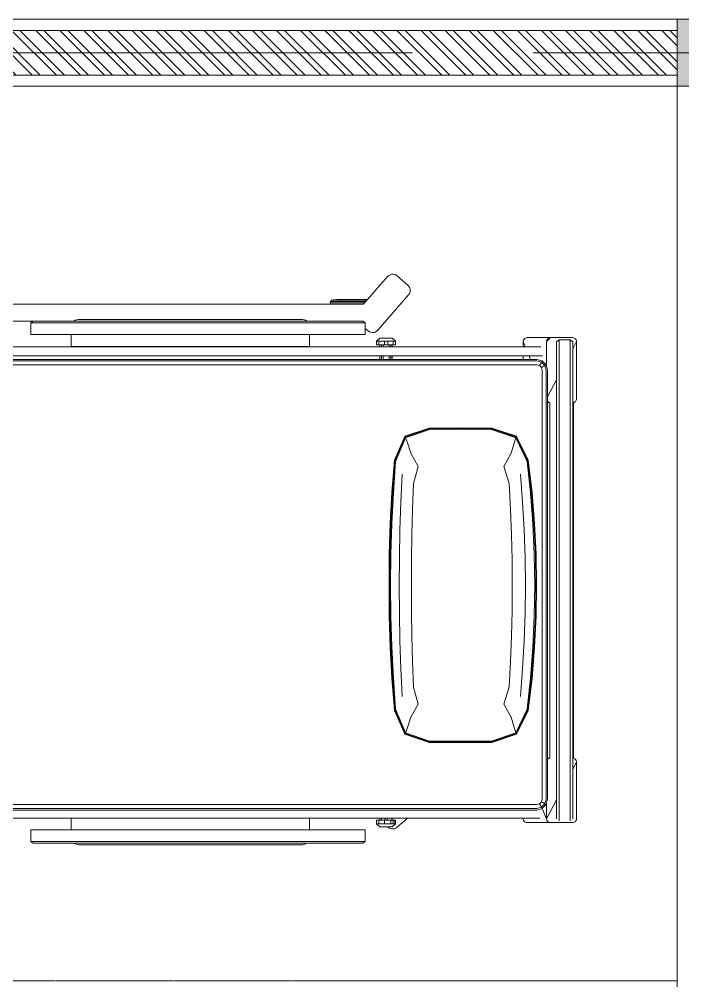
# Model space of a CAD drawing. Header units: millimetres. Extents: x -280308 to 6402717, y -14 to 2073074.
# Drawn here: x -22039 to -20555, y 422448 to 424598 of the extents above; entities that cross this region are included whole.
import ezdxf
from ezdxf.enums import TextEntityAlignment as Align

# ---------------------------------------------------------------- set-up
doc = ezdxf.new("R2010")
doc.units = ezdxf.units.MM
doc.linetypes.add('ACAD_ISO08W100', pattern=[36, 24, -3, 6, -3])
doc.linetypes.add('DASHED2', pattern=[0.375, 0.25, -0.125])
doc.layers.get('0').update_dxf_attribs({"lineweight": 0})
for name, color, linetype, lineweight in [('A-ALINE-1', 91, 'Continuous', 20), ('A-ALINE-3', 111, 'Continuous', 15), ('A-ALINE-6', 117, 'Continuous', 9), ('A-ANNOTATION', 144, 'Continuous', 0), ('A-FURN-EQPM', 177, 'Continuous', 0)]:
    doc.layers.add(name, color=color, linetype=linetype, lineweight=lineweight)
doc.layers.add('A-FILL-1', color=7, linetype='Continuous', lineweight=0, true_color=0x454545)
doc.layers.add('A-TEXT', color=254, linetype='Continuous')
doc.styles.get("Standard").update_dxf_attribs({"font": 'arial.ttf'})

# ---------------------------------------------------------------- blocks, each defined once
blk = doc.blocks.new('A$Ccf87384a')
blk.add_wipeout([(-75, 75), (75, 75), (75, -75), (-75, -75)])
blk.add_wipeout([(-75, -75), (-75, 75), (75, 75), (75, -75)])
at = {"layer": 'A-FILL-1', "ltscale": 0.25}
h = blk.add_hatch(color=256, dxfattribs=at)
h.dxf.hatch_style = 1
h.paths.add_polyline_path([(-75, -75), (-75, 75), (75, 75), (75, -75)])
at = {"layer": 'A-ALINE-1'}
blk.add_lwpolyline([(-75, -75), (-75, 75), (75, 75), (75, -75)], close=True, dxfattribs=at)
at = {"layer": 'A-FILL-1', "ltscale": 0.25}
for p, q in [((0, 75), (0, -75)), ((-75, 0), (75, 0))]:
    blk.add_line(p, q, dxfattribs=at)
blk = doc.blocks.new('A$C7a9db0a0')
at = {"layer": 'A-FILL-1', "ltscale": 0.25}
h = blk.add_hatch(dxfattribs=at)
h.set_pattern_fill('ANSI32', color=256, scale=4, angle=90)
h.set_pattern_definition([(135, (31490.956, -106364.208), (-26.940768, -26.940768), []), (135, (31490.956, -106346.247), (-26.940768, -26.940768), [])])
h.paths.add_polyline_path([(27772.8, -1686), (12147.8, -1686), (12147.8, -1786), (27772.8, -1786)])
at = {"color": 0, "linetype": 'DASHED2', "lineweight": -2, "ltscale": 6}
blk.add_lwpolyline([(21547.8, -5811), (25447.8, -5811), (25447.8, -3811), (21547.8, -3811)], close=True, dxfattribs=at)
at = {"layer": 'A-ALINE-3', "linetype": 'Continuous'}
blk.add_lwpolyline([(27772.8, -1686), (12147.8, -1686), (12147.8, -1786), (27772.8, -1786)], close=True, dxfattribs=at)
at = {"layer": 'A-ALINE-6'}
for points in [[(27772.8, -1661), (12147.8, -1661), (12147.8, -1811), (27772.8, -1811)], [(25447.8, -7561), (25447.8, -1811), (25597.8, -1811), (25597.8, -7561)]]:
    blk.add_lwpolyline(points, close=True, dxfattribs=at)
at = {"ltscale": 0.25}
blk.add_blockref('A$Ccf87384a', (25522.8, -1736), dxfattribs=at)
at = {"color": 0, "linetype": 'DASHED2', "lineweight": -2, "ltscale": 6}
blk.add_lwpolyline([(21772.8, -1811), (25447.8, -1811), (25447.8, -3811), (21772.8, -3811)], close=True, dxfattribs=at)
at = {"layer": 'A-FURN-EQPM', "color": 0, "linetype": 'ByBlock', "lineweight": -2, "ltscale": 0.25}
blk.add_line((19147.8, -1811), (25447.8, -1811), dxfattribs=at)
blk = doc.blocks.new('A$C872eac23')
at = {"color": 0, "linetype": 'ByBlock', "lineweight": -2}
for p, q in [((-0.5429, -0.0018), (-0.5426, 0.0002)), ((-0.5426, 0.0002), (-0.542, 0.0021)), ((-0.542, 0.0021), (-0.5409, 0.0037)), ((-0.5409, 0.0037), (-0.5396, 0.0051)), ((-0.5396, 0.0051), (-0.5379, 0.0061)), ((-0.5379, 0.0061), (-0.536, 0.0068)), ((-0.536, 0.0068), (-0.534, 0.007)), ((-0.534, 0.007), (-0.4063, 0.007)), ((-0.534, 0.007), (-0.518, -0.0014)), ((-0.4063, 0.007), (-0.4046, 0.0069)), ((-0.4046, 0.0069), (-0.4029, 0.0063)), ((-0.4029, 0.0063), (-0.4014, 0.0055)), ((-0.4014, 0.0055), (-0.4001, 0.0045)), ((-0.4001, 0.0045), (-0.399, 0.0031)), ((-0.399, 0.0031), (-0.3982, 0.0017)), ((-0.3982, 0.0017), (-0.3977, 0)), ((-0.3977, 0), (0.3977, 0)), ((0.3977, 0), (0.3982, 0.0017)), ((0.3982, 0.0017), (0.399, 0.0032)), ((0.399, 0.0032), (0.4001, 0.0045)), ((0.4001, 0.0045), (0.4014, 0.0055)), ((0.4014, 0.0055), (0.4029, 0.0063)), ((0.4029, 0.0063), (0.4046, 0.0069)), ((0.4046, 0.0069), (0.4064, 0.007)), ((0.4064, 0.007), (0.5327, 0.007)), ((0.4064, 0.007), (0.4222, -0.0014)), ((0.5327, 0.007), (0.5348, 0.0068)), ((0.5348, 0.0068), (0.5366, 0.0061)), ((0.5366, 0.0061), (0.5383, 0.0051)), ((0.5383, 0.0051), (0.5396, 0.0037)), ((0.5396, 0.0037), (0.5407, 0.0021)), ((0.5407, 0.0021), (0.5413, 0.0002)), ((0.5413, 0.0002), (0.5416, -0.0018)), ((-0.5429, -0.0511), (-0.5429, -0.0018)), ((-0.5333, -0.0014), (-0.5378, -0.0071)), ((-0.5378, -0.0071), (-0.5378, -0.0321)), ((-0.5378, -0.0071), (0.5376, -0.0071)), ((-0.5333, -0.0014), (-0.518, -0.0014)), ((0.4222, -0.0014), (-0.518, -0.0014)), ((0.5331, -0.0014), (0.4222, -0.0014)), ((0.5416, -0.0018), (0.5416, -0.0511)), ((-0.5333, -0.0378), (-0.5378, -0.0321)), ((-0.5378, -0.0321), (0.5376, -0.0321)), ((-0.5333, -0.0378), (-0.4486, -0.0378)), ((-0.4486, -0.0378), (-0.4109, -0.0575)), ((-0.4486, -0.0378), (0.4909, -0.0378)), ((0.4909, -0.0378), (0.5317, -0.0594)), ((0.5331, -0.0378), (0.4909, -0.0378)), ((-0.5429, -0.1034), (-0.5429, -0.0511)), ((-0.5426, -0.0531), (-0.5429, -0.0511)), ((-0.534, -0.06), (-0.5429, -0.0511)), ((-0.542, -0.055), (-0.5426, -0.0531)), ((-0.5409, -0.0566), (-0.542, -0.055)), ((-0.5396, -0.058), (-0.5409, -0.0566)), ((-0.5379, -0.0591), (-0.5396, -0.058)), ((-0.536, -0.0597), (-0.5379, -0.0591)), ((-0.534, -0.06), (-0.536, -0.0597)), ((-0.479, -0.06), (-0.534, -0.06)), ((-0.4821, -0.0608), (-0.4909, -0.0696)), ((-0.4805, -0.0636), (-0.4881, -0.0712)), ((-0.479, -0.06), (-0.4821, -0.0608)), ((-0.4821, -0.0608), (-0.4805, -0.0636)), ((-0.47, -0.0608), (-0.4805, -0.0636)), ((-0.4805, -0.0636), (-0.476, -0.0712)), ((-0.47, -0.0575), (-0.479, -0.06)), ((-0.4109, -0.0575), (-0.47, -0.0575)), ((-0.47, -0.0608), (0.4892, -0.0608)), ((-0.4003, -0.0575), (-0.4109, -0.0575)), ((-0.4001, -0.0574), (-0.4003, -0.0575)), ((-0.4003, -0.0575), (-0.3977, -0.0575)), ((-0.399, -0.0561), (-0.4001, -0.0574)), ((-0.3982, -0.0546), (-0.399, -0.0561)), ((-0.3977, -0.0529), (-0.3982, -0.0546)), ((-0.3977, -0.0575), (-0.3977, -0.0529)), ((0.3977, -0.0529), (-0.3977, -0.0529)), ((-0.3977, -0.0575), (0.3977, -0.0575)), ((0.3982, -0.0546), (0.3977, -0.0529)), ((0.3977, -0.0529), (0.3977, -0.0575)), ((0.4003, -0.0575), (0.3977, -0.0575)), ((0.399, -0.0561), (0.3982, -0.0546)), ((0.4001, -0.0574), (0.399, -0.0561)), ((0.4003, -0.0575), (0.4001, -0.0574)), ((0.4892, -0.0575), (0.4003, -0.0575)), ((0.4982, -0.06), (0.4892, -0.0575)), ((0.4996, -0.0636), (0.4892, -0.0608)), ((0.4996, -0.0636), (0.4952, -0.0712)), ((0.5327, -0.06), (0.4982, -0.06)), ((0.5013, -0.0608), (0.4982, -0.06)), ((0.5013, -0.0608), (0.4996, -0.0636)), ((0.5073, -0.0712), (0.4996, -0.0636)), ((0.5099, -0.0694), (0.5013, -0.0608)), ((0.5099, -0.0694), (0.5327, -0.06)), ((0.5317, -0.0595), (0.5317, -0.0594)), ((0.5317, -0.0594), (0.5327, -0.06)), ((0.5348, -0.0597), (0.5327, -0.06)), ((0.5366, -0.0591), (0.5348, -0.0597)), ((0.5383, -0.058), (0.5366, -0.0591)), ((0.5396, -0.0566), (0.5383, -0.058)), ((0.5407, -0.055), (0.5396, -0.0566)), ((0.5413, -0.0531), (0.5407, -0.055)), ((0.5416, -0.0511), (0.5413, -0.0531)), ((0.5416, -0.1034), (0.5416, -0.0511)), ((-0.5224, -0.0729), (-0.5224, -0.1075)), ((-0.5019, -0.0991), (-0.5019, -0.0687)), ((-0.4909, -0.0696), (-0.4941, -0.0817)), ((-0.4941, -0.0817), (-0.4941, -0.0959)), ((-0.4909, -0.0696), (-0.4881, -0.0712)), ((-0.4881, -0.0712), (-0.4909, -0.0817)), ((-0.4909, -2.1111), (-0.4909, -0.0817)), ((-0.4881, -0.0712), (-0.4805, -0.0757)), ((-0.4805, -0.0757), (-0.4821, -0.0817)), ((-0.4821, -2.1111), (-0.4821, -0.0817)), ((-0.476, -0.0712), (-0.4805, -0.0757)), ((-0.47, -0.0696), (-0.476, -0.0712)), ((-0.47, -0.0696), (0.4892, -0.0696)), ((-0.0584, -0.0835), (-0.1276, -0.0868)), ((-0.127, -0.0881), (-0.0581, -0.0849)), ((-0.0584, -0.0835), (0.0109, -0.0824)), ((-0.0581, -0.0849), (0.0109, -0.0838)), ((0.0801, -0.0835), (0.0109, -0.0824)), ((0.0109, -0.0838), (0.0798, -0.0849)), ((0.0798, -0.0849), (0.1487, -0.0881)), ((0.0801, -0.0835), (0.1493, -0.0868)), ((0.4952, -0.0712), (0.4892, -0.0696)), ((0.4996, -0.0757), (0.4952, -0.0712)), ((0.5073, -0.0712), (0.4996, -0.0757)), ((0.5013, -0.0817), (0.4996, -0.0757)), ((0.5013, -0.0817), (0.5013, -1.3546)), ((0.5101, -0.0696), (0.5073, -0.0712)), ((0.5101, -0.0817), (0.5073, -0.0712)), ((0.5101, -0.0696), (0.5099, -0.0694)), ((0.5133, -0.0817), (0.5101, -0.0696)), ((0.5101, -0.0817), (0.5101, -1.3546)), ((0.5133, -0.0817), (0.5133, -1.3546)), ((0.5317, -0.1122), (0.5317, -0.0752)), ((-0.5429, -0.1034), (-0.5426, -0.1054)), ((-0.5426, -0.1054), (-0.542, -0.1072)), ((-0.542, -0.1072), (-0.5409, -0.1089)), ((-0.534, -0.1122), (-0.5224, -0.1075)), ((-0.5224, -0.1075), (-0.5224, -0.1122)), ((-0.5019, -0.0991), (-0.4941, -0.0959)), ((-0.5019, -0.1122), (-0.5019, -0.0991)), ((-0.4941, -0.0959), (-0.4941, -0.1122)), ((-0.2688, -0.1013), (-0.3218, -0.127)), ((-0.3205, -0.1274), (-0.2669, -0.1017)), ((-0.266, -0.1035), (-0.3191, -0.1286)), ((-0.2688, -0.1013), (-0.2681, -0.1009)), ((-0.1973, -0.0925), (-0.2681, -0.1009)), ((-0.2669, -0.1017), (-0.1965, -0.0936)), ((-0.196, -0.096), (-0.266, -0.1035)), ((-0.1973, -0.0925), (-0.1276, -0.0868)), ((-0.1965, -0.0936), (-0.127, -0.0881)), ((-0.1268, -0.0907), (-0.196, -0.096)), ((-0.058, -0.0875), (-0.1268, -0.0907)), ((0.0109, -0.0865), (-0.058, -0.0875)), ((-0.0511, -0.1078), (0.0109, -0.1071)), ((0.0797, -0.0875), (0.0109, -0.0865)), ((0.0729, -0.1078), (0.0109, -0.1071)), ((0.1485, -0.0907), (0.0797, -0.0875)), ((0.2178, -0.096), (0.1485, -0.0907)), ((0.1487, -0.0881), (0.2182, -0.0936)), ((0.2191, -0.0925), (0.1493, -0.0868)), ((0.2878, -0.1035), (0.2178, -0.096)), ((0.2182, -0.0936), (0.2887, -0.1017)), ((0.2191, -0.0925), (0.2898, -0.1009)), ((0.3408, -0.1286), (0.2878, -0.1035)), ((0.2887, -0.1017), (0.3422, -0.1274)), ((0.2906, -0.1013), (0.2898, -0.1009)), ((0.2906, -0.1013), (0.3435, -0.127)), ((0.5396, -0.1089), (0.5407, -0.1072)), ((0.5407, -0.1072), (0.5413, -0.1054)), ((0.5413, -0.1054), (0.5416, -0.1034)), ((-0.5409, -0.1089), (-0.5396, -0.1103)), ((-0.5396, -0.1103), (-0.5379, -0.1113)), ((-0.5379, -0.1113), (-0.536, -0.112)), ((-0.536, -0.112), (-0.534, -0.1122)), ((-0.534, -0.1122), (-0.5224, -0.1122)), ((-0.5224, -0.1122), (-0.5224, -0.4056)), ((-0.5019, -0.1122), (-0.4941, -0.1122)), ((-0.5019, -0.4056), (-0.5019, -0.1122)), ((-0.4941, -0.4056), (-0.4941, -0.1122)), ((-0.3223, -0.1273), (-0.3405, -0.1824)), ((-0.3218, -0.127), (-0.3404, -0.1823)), ((-0.3392, -0.1825), (-0.3205, -0.1274)), ((-0.3191, -0.1286), (-0.3374, -0.1831)), ((-0.3218, -0.127), (-0.3223, -0.1273)), ((-0.3205, -0.1274), (-0.3218, -0.127)), ((-0.3096, -0.1319), (-0.3191, -0.1286)), ((-0.1752, -0.1134), (-0.2375, -0.1183)), ((-0.1752, -0.1134), (-0.1131, -0.1099)), ((-0.0511, -0.1078), (-0.1131, -0.1099)), ((0.0729, -0.1078), (0.1348, -0.1099)), ((0.1969, -0.1134), (0.1348, -0.1099)), ((0.1969, -0.1134), (0.2592, -0.1183)), ((0.3314, -0.1319), (0.3408, -0.1286)), ((0.3591, -0.1831), (0.3408, -0.1286)), ((0.3435, -0.127), (0.3422, -0.1274)), ((0.3422, -0.1274), (0.3609, -0.1825)), ((0.344, -0.1273), (0.3435, -0.127)), ((0.3435, -0.127), (0.3621, -0.1823)), ((0.3623, -0.1824), (0.344, -0.1273)), ((0.5317, -0.1122), (0.5327, -0.1122)), ((0.5317, -0.371), (0.5317, -0.1122)), ((0.5327, -0.1122), (0.5348, -0.112)), ((0.5348, -0.112), (0.5366, -0.1113)), ((0.5366, -0.1113), (0.5383, -0.1103)), ((0.5383, -0.1103), (0.5396, -0.1089)), ((-0.2843, -0.1394), (-0.3096, -0.1319)), ((-0.2551, -0.1558), (-0.2843, -0.1394)), ((-0.2166, -0.1437), (-0.2551, -0.1558)), ((-0.1597, -0.1406), (-0.2166, -0.1437)), ((-0.1028, -0.1384), (-0.1597, -0.1406)), ((-0.046, -0.137), (-0.1028, -0.1384)), ((0.0109, -0.1366), (-0.046, -0.137)), ((0.0677, -0.137), (0.0109, -0.1366)), ((0.1246, -0.1384), (0.0677, -0.137)), ((0.1814, -0.1406), (0.1246, -0.1384)), ((0.2384, -0.1437), (0.1814, -0.1406)), ((0.2768, -0.1558), (0.2384, -0.1437)), ((0.306, -0.1394), (0.2768, -0.1558)), ((0.3314, -0.1319), (0.306, -0.1394)), ((-0.3408, -0.246), (-0.3404, -0.1823)), ((-0.3405, -0.1824), (-0.3408, -0.246)), ((-0.3398, -0.2526), (-0.3392, -0.1825)), ((-0.3374, -0.1831), (-0.3379, -0.2526)), ((0.3596, -0.2526), (0.3591, -0.1831)), ((0.3609, -0.1825), (0.3615, -0.2526)), ((0.3626, -0.246), (0.3621, -0.1823)), ((0.3626, -0.246), (0.3623, -0.1824)), ((-0.3409, -0.2526), (-0.3408, -0.246)), ((-0.3409, -0.2526), (-0.3408, -0.2592)), ((-0.3392, -0.3227), (-0.3398, -0.2526)), ((-0.3379, -0.2526), (-0.3374, -0.3221)), ((0.3591, -0.3221), (0.3596, -0.2526)), ((0.3615, -0.2526), (0.3609, -0.3227)), ((0.3626, -0.2526), (0.3626, -0.246)), ((0.3626, -0.2526), (0.3626, -0.2592)), ((-0.3408, -0.2592), (-0.3405, -0.3228)), ((-0.3408, -0.2592), (-0.3404, -0.3229)), ((0.3626, -0.2592), (0.3621, -0.3229)), ((0.3623, -0.3228), (0.3626, -0.2592)), ((-0.3374, -0.3221), (-0.3191, -0.3756)), ((0.3408, -0.3756), (0.3591, -0.3221)), ((-0.3405, -0.3228), (-0.3223, -0.377)), ((-0.3218, -0.3773), (-0.3404, -0.3229)), ((-0.3205, -0.3769), (-0.3392, -0.3227)), ((0.3609, -0.3227), (0.3422, -0.3769)), ((0.3435, -0.3773), (0.3621, -0.3229)), ((0.344, -0.377), (0.3623, -0.3228)), ((-0.6545, -0.3661), (-0.6512, -0.3651)), ((-0.6512, -0.3651), (-0.6479, -0.3649)), ((-0.6479, -0.3649), (-0.6445, -0.3654)), ((-0.6445, -0.3654), (-0.6414, -0.3667)), ((-0.3096, -0.3719), (-0.2843, -0.3637)), ((-0.2843, -0.3637), (-0.2551, -0.3469)), ((-0.2166, -0.3578), (-0.2551, -0.3469)), ((-0.1597, -0.3597), (-0.2166, -0.3578)), ((-0.1028, -0.3612), (-0.1597, -0.3597)), ((-0.046, -0.362), (-0.1028, -0.3612)), ((0.0109, -0.3623), (-0.046, -0.362)), ((0.0677, -0.362), (0.0109, -0.3623)), ((0.1246, -0.3612), (0.0677, -0.362)), ((0.1814, -0.3597), (0.1246, -0.3612)), ((0.2384, -0.3578), (0.1814, -0.3597)), ((0.2768, -0.3469), (0.2384, -0.3578)), ((0.2768, -0.3469), (0.306, -0.3637)), ((0.306, -0.3637), (0.3314, -0.3719)), ((-0.681, -0.3941), (-0.6601, -0.3701)), ((-0.6601, -0.3701), (-0.6575, -0.3677)), ((-0.6575, -0.3677), (-0.6545, -0.3661)), ((-0.6414, -0.3667), (-0.6384, -0.3687)), ((-0.6384, -0.3687), (-0.5819, -0.4181)), ((-0.3223, -0.377), (-0.3218, -0.3773)), ((-0.3218, -0.3773), (-0.3205, -0.3769)), ((-0.2688, -0.4001), (-0.3218, -0.3773)), ((-0.2669, -0.3997), (-0.3205, -0.3769)), ((-0.3096, -0.3719), (-0.3191, -0.3756)), ((-0.3191, -0.3756), (-0.266, -0.3979)), ((-0.1752, -0.3857), (-0.2375, -0.3827)), ((-0.1752, -0.3857), (-0.1131, -0.388)), ((0.1969, -0.3857), (0.1348, -0.388)), ((0.1969, -0.3857), (0.2592, -0.3827)), ((0.2878, -0.3979), (0.3408, -0.3756)), ((0.3422, -0.3769), (0.2887, -0.3997)), ((0.2906, -0.4001), (0.3435, -0.3773)), ((0.3314, -0.3719), (0.3408, -0.3756)), ((0.3422, -0.3769), (0.3435, -0.3773)), ((0.3435, -0.3773), (0.344, -0.377)), ((0.5317, -0.371), (0.5519, -0.3941)), ((0.5317, -0.4056), (0.5317, -0.371)), ((-0.6848, -0.4035), (-0.6843, -0.4002)), ((-0.6846, -0.4069), (-0.6848, -0.4035)), ((-0.6836, -0.4101), (-0.6846, -0.4069)), ((-0.6843, -0.4002), (-0.683, -0.397)), ((-0.683, -0.397), (-0.681, -0.3941)), ((-0.5348, -0.3981), (-0.5416, -0.405)), ((-0.5416, -0.405), (-0.5416, -0.4332)), ((-0.5267, -0.3981), (-0.5348, -0.3981)), ((-0.5348, -0.3981), (-0.5348, -0.403)), ((-0.5267, -0.403), (-0.5348, -0.403)), ((-0.5348, -0.4154), (-0.5348, -0.403)), ((-0.5267, -0.3981), (-0.5267, -0.403)), ((-0.5267, -0.4056), (-0.5267, -0.403)), ((-0.5224, -0.4056), (-0.5267, -0.4056)), ((-0.5267, -0.4056), (-0.5267, -0.4087)), ((-0.5224, -0.4056), (-0.5224, -0.4087)), ((-0.4941, -0.4056), (-0.5019, -0.4056)), ((-0.5019, -0.4087), (-0.5019, -0.4056)), ((-0.4941, -0.4056), (-0.4941, -0.4087)), ((-0.2681, -0.4005), (-0.2688, -0.4001)), ((-0.1973, -0.406), (-0.2681, -0.4005)), ((-0.1965, -0.4049), (-0.2669, -0.3997)), ((-0.266, -0.3979), (-0.196, -0.4027)), ((-0.1973, -0.406), (-0.1276, -0.4096)), ((-0.127, -0.4085), (-0.1965, -0.4049)), ((-0.196, -0.4027), (-0.1268, -0.4061)), ((-0.0581, -0.4105), (-0.127, -0.4085)), ((-0.1268, -0.4061), (-0.058, -0.4081)), ((-0.0511, -0.3893), (-0.1131, -0.388)), ((-0.058, -0.4081), (0.0109, -0.4088)), ((-0.0511, -0.3893), (0.0109, -0.3898)), ((0.0729, -0.3893), (0.0109, -0.3898)), ((0.0109, -0.4088), (0.0797, -0.4081)), ((0.0729, -0.3893), (0.1348, -0.388)), ((0.0797, -0.4081), (0.1485, -0.4061)), ((0.1487, -0.4085), (0.0798, -0.4105)), ((0.1485, -0.4061), (0.2178, -0.4027)), ((0.2182, -0.4049), (0.1487, -0.4085)), ((0.2191, -0.406), (0.1493, -0.4096)), ((0.2178, -0.4027), (0.2878, -0.3979)), ((0.2887, -0.3997), (0.2182, -0.4049)), ((0.2191, -0.406), (0.2898, -0.4005)), ((0.2898, -0.4005), (0.2906, -0.4001)), ((0.5363, -0.4056), (0.5317, -0.4056)), ((0.5317, -0.4064), (0.5317, -0.4056)), ((0.5317, -0.4064), (0.5363, -0.4064)), ((0.5317, -0.4167), (0.5317, -0.4064)), ((0.5363, -0.3993), (0.5363, -0.3981)), ((0.5444, -0.3981), (0.5363, -0.3981)), ((0.5363, -0.403), (0.5363, -0.3993)), ((0.5363, -0.3993), (0.5444, -0.3993)), ((0.5363, -0.403), (0.5363, -0.4056)), ((0.5363, -0.403), (0.5444, -0.403)), ((0.5363, -0.4064), (0.5363, -0.4056)), ((0.5363, -0.4086), (0.5363, -0.4064)), ((0.5444, -0.3993), (0.5444, -0.3981)), ((0.5511, -0.405), (0.5444, -0.3981)), ((0.5444, -0.403), (0.5444, -0.3993)), ((0.5444, -0.4086), (0.5444, -0.403)), ((0.5511, -0.4149), (0.5511, -0.405)), ((0.5519, -0.3941), (0.5539, -0.397)), ((0.5539, -0.397), (0.5551, -0.4002)), ((0.5554, -0.4069), (0.5545, -0.4101)), ((0.5551, -0.4002), (0.5556, -0.4035)), ((0.5556, -0.4035), (0.5554, -0.4069)), ((-0.6819, -0.4131), (-0.6836, -0.4101)), ((-0.6796, -0.4157), (-0.6819, -0.4131)), ((-0.6281, -0.4607), (-0.6796, -0.4157)), ((-0.5819, -0.4181), (-0.5817, -0.4182)), ((-0.5819, -0.4181), (-0.5817, -0.4183)), ((-0.5817, -0.4183), (-0.5817, -0.4182)), ((-0.5817, -0.4182), (-0.5811, -0.4188)), ((-0.5817, -0.4183), (-0.5811, -0.4188)), ((-0.5811, -0.4188), (-0.5596, -0.4376)), ((-0.5267, -0.4154), (-0.5348, -0.4154)), ((-0.5348, -0.4154), (-0.5348, -0.4227)), ((-0.5267, -0.4227), (-0.5348, -0.4227)), ((-0.5348, -0.4352), (-0.5348, -0.4227)), ((-0.5224, -0.4087), (-0.5267, -0.4087)), ((-0.5267, -0.4087), (-0.5267, -0.4123)), ((-0.5224, -0.4123), (-0.5267, -0.4123)), ((-0.5267, -0.4123), (-0.5267, -0.4154)), ((-0.5267, -0.4154), (-0.5267, -0.4227)), ((-0.5267, -0.4227), (-0.5267, -0.4258)), ((-0.5224, -0.4258), (-0.5267, -0.4258)), ((-0.5267, -0.4258), (-0.5267, -0.4294)), ((-0.5224, -0.4294), (-0.5267, -0.4294)), ((-0.5267, -0.4326), (-0.5267, -0.4294)), ((-0.5224, -0.4087), (-0.5224, -0.4123)), ((-0.5224, -0.4123), (-0.5224, -0.4258)), ((-0.5224, -0.4258), (-0.5224, -0.4294)), ((-0.5224, -0.4294), (-0.5224, -0.4326)), ((-0.4941, -0.4087), (-0.5019, -0.4087)), ((-0.5019, -0.4123), (-0.5019, -0.4087)), ((-0.4941, -0.4123), (-0.5019, -0.4123)), ((-0.5019, -0.4258), (-0.5019, -0.4123)), ((-0.4941, -0.4258), (-0.5019, -0.4258)), ((-0.5019, -0.4294), (-0.5019, -0.4258)), ((-0.4941, -0.4294), (-0.5019, -0.4294)), ((-0.5019, -0.4326), (-0.5019, -0.4294)), ((-0.4941, -0.4087), (-0.4941, -0.4123)), ((-0.4941, -0.4123), (-0.4941, -0.4258)), ((-0.4941, -0.4258), (-0.4941, -0.4294)), ((-0.4941, -0.4294), (-0.4941, -0.4326)), ((-0.0584, -0.4117), (-0.1276, -0.4096)), ((-0.0584, -0.4117), (0.0109, -0.4124)), ((0.0109, -0.4112), (-0.0581, -0.4105)), ((0.0798, -0.4105), (0.0109, -0.4112)), ((0.0801, -0.4117), (0.0109, -0.4124)), ((0.0801, -0.4117), (0.1493, -0.4096)), ((0.5317, -0.4167), (0.5363, -0.4167)), ((0.5317, -0.4214), (0.5317, -0.4167)), ((0.5317, -0.4214), (0.5363, -0.4214)), ((0.5317, -0.4294), (0.5317, -0.4214)), ((0.5317, -0.4294), (0.5363, -0.4294)), ((0.5317, -0.4326), (0.5317, -0.4294)), ((0.5363, -0.4086), (0.5444, -0.4086)), ((0.5363, -0.4086), (0.5363, -0.4167)), ((0.5363, -0.4214), (0.5363, -0.4167)), ((0.5363, -0.4227), (0.5363, -0.4214)), ((0.5363, -0.4227), (0.5444, -0.4227)), ((0.5363, -0.4294), (0.5363, -0.4227)), ((0.5363, -0.4294), (0.5363, -0.4326)), ((0.5444, -0.4086), (0.5444, -0.4227)), ((0.5444, -0.4227), (0.5444, -0.4352)), ((0.5528, -0.4131), (0.5511, -0.4149)), ((0.5511, -0.4332), (0.5511, -0.4149)), ((0.5545, -0.4101), (0.5528, -0.4131)), ((-0.5596, -0.4376), (-0.5572, -0.4403)), ((-0.5572, -0.4403), (-0.5555, -0.4433)), ((-0.5555, -0.4433), (-0.5546, -0.4465)), ((-0.5544, -0.4498), (-0.5549, -0.4532)), ((-0.5546, -0.4465), (-0.5544, -0.4498)), ((-0.5348, -0.4401), (-0.5416, -0.4332)), ((-0.5267, -0.4352), (-0.5348, -0.4352)), ((-0.5348, -0.4401), (-0.5348, -0.4352)), ((-0.5267, -0.4401), (-0.5348, -0.4401)), ((-0.5224, -0.4326), (-0.5267, -0.4326)), ((-0.5267, -0.4352), (-0.5267, -0.4326)), ((-0.5267, -0.4352), (-0.5267, -0.4401)), ((-0.5224, -0.4326), (-0.5224, -1.7081)), ((-0.4941, -0.4326), (-0.5019, -0.4326)), ((-0.5019, -0.4326), (-0.5019, -1.7083)), ((-0.4941, -0.4326), (-0.4941, -1.7084)), ((0.5317, -0.4326), (0.5363, -0.4326)), ((0.5317, -0.4326), (0.5317, -0.5902)), ((0.5363, -0.4326), (0.5363, -0.4352)), ((0.5363, -0.4352), (0.5444, -0.4352)), ((0.5363, -0.4352), (0.5363, -0.4401)), ((0.5363, -0.4401), (0.5444, -0.4401)), ((0.5444, -0.4401), (0.5511, -0.4332)), ((0.5444, -0.4352), (0.5444, -0.4401)), ((-0.6272, -0.4615), (-0.6281, -0.4607)), ((-0.6281, -0.4607), (-0.6281, -0.5289)), ((-0.6264, -0.4622), (-0.6272, -0.4615)), ((-0.6272, -0.5292), (-0.6272, -0.4615)), ((-0.624, -0.4643), (-0.6264, -0.4622)), ((-0.6264, -0.4622), (-0.6264, -0.5406)), ((-0.6208, -0.4671), (-0.624, -0.4643)), ((-0.624, -0.4643), (-0.624, -0.543)), ((-0.6176, -0.4699), (-0.6208, -0.4671)), ((-0.6208, -0.4671), (-0.6208, -0.5438)), ((-0.6176, -0.4699), (-0.6176, -0.543)), ((-0.5757, -0.4657), (-0.5798, -0.471)), ((-0.5798, -0.5962), (-0.5798, -0.471)), ((-0.5637, -0.4657), (-0.5757, -0.4657)), ((-0.5757, -1.2141), (-0.5757, -0.4657)), ((-0.5581, -0.4593), (-0.5637, -0.4657)), ((-0.5502, -0.4657), (-0.5637, -0.4657)), ((-0.5561, -0.4564), (-0.5581, -0.4593)), ((-0.5549, -0.4532), (-0.5561, -0.4564)), ((-0.5502, -0.5902), (-0.5502, -0.4657)), ((0.5834, -0.4657), (0.5579, -0.4657)), ((0.5579, -0.5902), (0.5579, -0.4657)), ((0.5875, -0.471), (0.5834, -0.4657)), ((0.5834, -1.2141), (0.5834, -0.4657)), ((0.5875, -0.471), (0.5875, -0.5962)), ((-0.6281, -0.5289), (-0.6272, -0.5292)), ((-0.6272, -0.5374), (-0.6272, -0.5292)), ((-0.6272, -0.5374), (-0.6264, -0.5406)), ((-0.6264, -0.5406), (-0.624, -0.543)), ((-0.624, -0.543), (-0.6208, -0.5438)), ((-0.6208, -0.5438), (-0.6176, -0.543)), ((-0.6176, -0.543), (-0.6176, -1.6843)), ((-0.5816, -0.5991), (-0.5828, -0.6024)), ((-0.5798, -0.5962), (-0.5816, -0.5991)), ((-0.5798, -1.1173), (-0.5798, -0.5962)), ((-0.5231, -0.5902), (-0.5502, -0.5902)), ((-0.5502, -1.1233), (-0.5502, -0.5902)), ((-0.5231, -1.1233), (-0.5231, -0.5902)), ((0.5317, -0.5902), (0.5579, -0.5902)), ((0.5317, -1.1233), (0.5317, -0.5902)), ((0.5579, -0.5902), (0.5579, -1.1233)), ((0.5875, -0.5962), (0.5893, -0.5991)), ((0.5875, -0.5962), (0.5875, -1.1173)), ((0.5893, -0.5991), (0.5905, -0.6024)), ((-0.5828, -0.6024), (-0.5832, -0.6061)), ((-0.5832, -0.6061), (-0.5832, -1.1074)), ((0.5905, -0.6024), (0.5909, -0.6061)), ((0.5909, -0.6061), (0.5909, -1.1074)), ((-0.5832, -1.1074), (-0.5828, -1.1111)), ((-0.5828, -1.1111), (-0.5816, -1.1144)), ((-0.5816, -1.1144), (-0.5798, -1.1173)), ((-0.5798, -1.1173), (-0.5798, -1.2088)), ((0.5893, -1.1144), (0.5875, -1.1173)), ((0.5875, -1.1173), (0.5875, -1.2088)), ((0.5905, -1.1111), (0.5893, -1.1144)), ((0.5909, -1.1074), (0.5905, -1.1111)), ((-0.5502, -1.1233), (-0.5231, -1.1233)), ((-0.5502, -1.2141), (-0.5502, -1.1233)), ((0.5579, -1.1233), (0.5317, -1.1233)), ((0.5317, -1.3546), (0.5317, -1.1233)), ((0.5579, -1.2141), (0.5579, -1.1233)), ((-0.5795, -1.2092), (-0.5798, -1.2088)), ((-0.5795, -1.2092), (-0.5795, -1.6803)), ((-0.5757, -1.2141), (-0.5795, -1.2092)), ((-0.5757, -1.2141), (-0.5502, -1.2141)), ((0.5579, -1.2141), (0.5834, -1.2141)), ((0.5875, -1.2088), (0.5834, -1.2141))]:
    blk.add_line(p, q, dxfattribs=at)
blk = doc.blocks.new('A$C4404b510')
at = {"color": 0, "linetype": 'ByBlock', "lineweight": -2, "xscale": 1000.000000000013, "yscale": 1000.000000000013, "zscale": 1000.000000000013, "rotation": 270}
blk.add_blockref('A$C872eac23', (6892.5, 18345.1), dxfattribs=at)
blk = doc.blocks.new('*U539')
at = {"layer": 'A-ANNOTATION', "linetype": 'ACAD_ISO08W100', "ltscale": 0.25}
blk.add_lwpolyline([(0, -7.6411), (0, -228.3482)], dxfattribs=at)
at = {"layer": 'A-TEXT'}
blk.add_attdef('N', text='', height=0.9, dxfattribs=at).set_placement((0, 2.75), align=Align.MIDDLE_CENTER)
blk = doc.blocks.new('A$Cf37525da')
at = {"color": 124, "xscale": -360.0000000000001, "yscale": 360.0000000000001, "zscale": 360.0000000000001, "rotation": 270}
blk.add_blockref('*U539', (4643.8, 0), dxfattribs=at)
blk = doc.blocks.new('2')
at = {"ltscale": 0.25}
blk.add_blockref('A$C7a9db0a0', (-46014.9, 426259.3), dxfattribs=at)
blk.add_blockref('A$Cf37525da', (22307.9, 424523.3), dxfattribs=at)
at = {"layer": 'A-FURN-EQPM', "ltscale": 0.25}
blk.add_blockref('A$C4404b510', (-27691.9, 404998.3), dxfattribs=at)

msp = doc.modelspace()

# ---------------------------------------------------------------- block references
msp.add_blockref('2', (0, 0))

doc.saveas('drawing.dxf')
